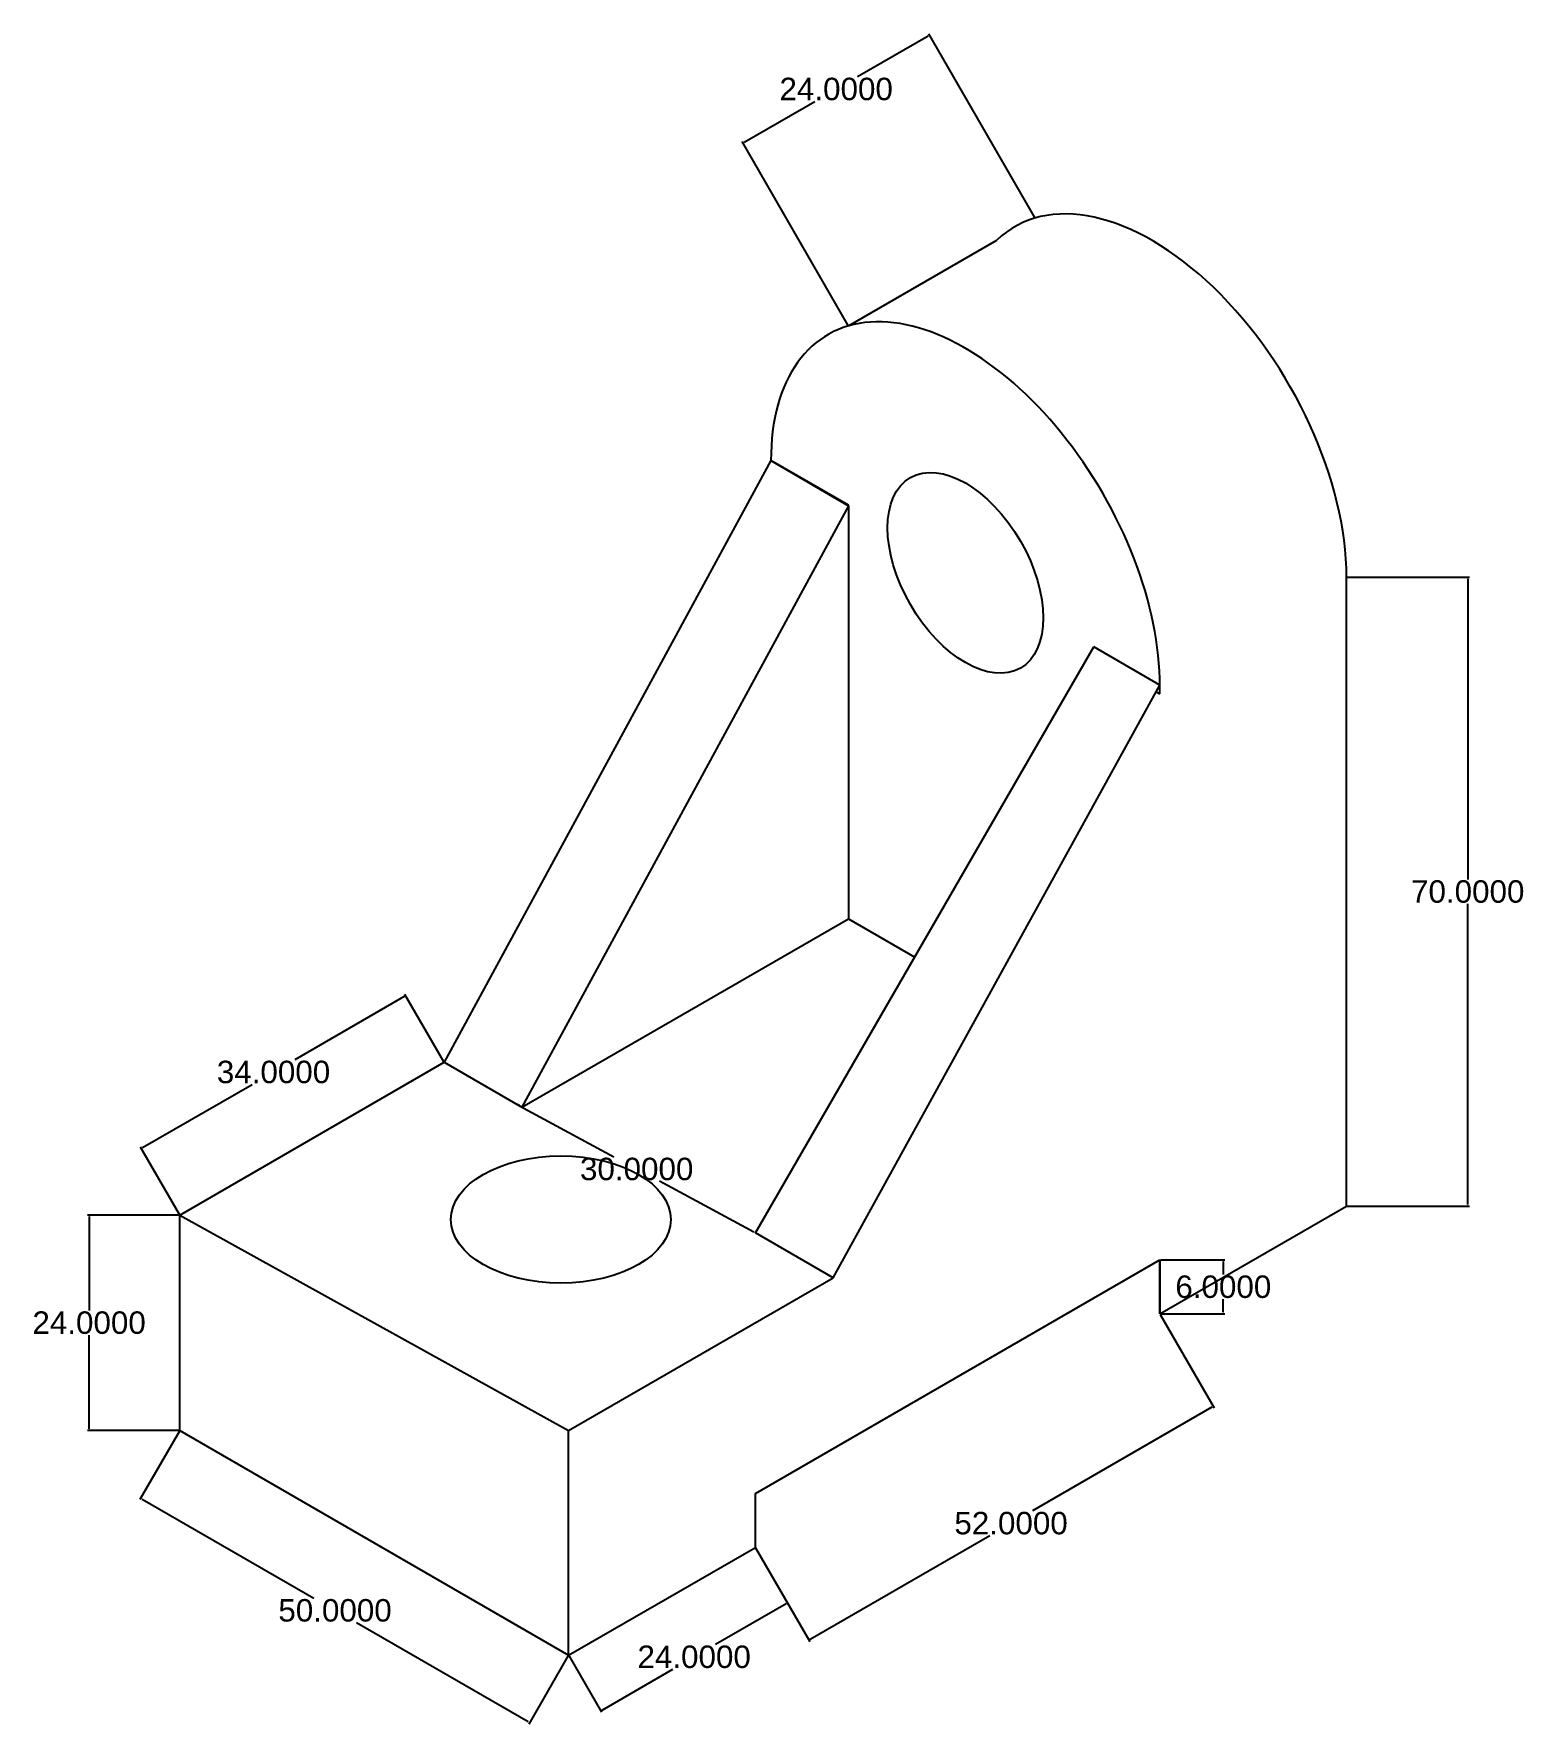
# Model space of a CAD drawing. Header units: inches. Extents: x 2701 to 2866, y 3093 to 3281.
import ezdxf

# ---------------------------------------------------------------- set-up
doc = ezdxf.new("R2010")
doc.units = ezdxf.units.IN
doc.header["$MEASUREMENT"] = 0
doc.styles.get("Standard").update_dxf_attribs({"font": 'arial.ttf'})
doc.dimstyles.get("Standard").update_dxf_attribs({"dimtxt": 2.5, "dimasz": 0.18, "dimexe": 0.18, "dimexo": 0.0625, "dimgap": 0.09, "dimtad": 0, "dimtih": 1, "dimtoh": 1, "dimdec": 4, "dimzin": 0, "dimdsep": 46, "dimtxsty": 'Standard', "dimcen": 0.09, "dimadec": 0, "dimazin": 0, "dimtfac": 1, "dimtdec": 4, "dimtofl": 0, "dimtmove": 0, "dimatfit": 3, "dimfxl": 1, "dimtolj": 1, "dimtzin": 0, "dimarcsym": 0})

# ---------------------------------------------------------------- blocks, each defined once
blk = doc.blocks.new('*D2')
at = {"color": 0, "lineweight": -2, "transparency": 16777216}
for p, q in [((2741.76, 3173.8), (2729.57, 3166.76)), ((2746.17, 3166.53), (2741.83, 3174.04)), ((2712.63, 3156.98), (2724.83, 3164.02)), ((2716.72, 3149.53), (2712.39, 3157.04))]:
    blk.add_line(p, q, dxfattribs=at)
at = {"color": 0, "transparency": 16777216}
for points in [[(2741.75, 3173.82), (2741.78, 3173.77), (2741.92, 3173.89)], [(2712.62, 3157), (2712.65, 3156.95), (2712.48, 3156.89)]]:
    blk.add_solid(points, dxfattribs=at)
at = {"layer": 'Defpoints', "color": 0, "transparency": 16777216}
for p in [(2746.2, 3166.48), (2712.48, 3156.89), (2716.75, 3149.48)]:
    blk.add_point(p, dxfattribs=at)
at = {"color": 0, "transparency": 16777216, "insert": (2727.2, 3165.39), "char_height": 2.5, "attachment_point": 5}
blk.add_mtext('\\A1;34.0000', dxfattribs=at)
blk = doc.blocks.new('*D3')
at = {"color": 0, "lineweight": -2, "transparency": 16777216}
for p, q in [((2780.87, 3112.42), (2784.51, 3106.12)), ((2784.26, 3106.19), (2776.39, 3101.65)), ((2760.09, 3100.42), (2763.72, 3094.12)), ((2763.79, 3094.37), (2771.66, 3098.91))]:
    blk.add_line(p, q, dxfattribs=at)
at = {"color": 0, "transparency": 16777216}
for points in [[(2784.25, 3106.22), (2784.28, 3106.16), (2784.42, 3106.28)], [(2763.77, 3094.4), (2763.8, 3094.34), (2763.63, 3094.28)]]:
    blk.add_solid(points, dxfattribs=at)
at = {"layer": 'Defpoints', "color": 0, "transparency": 16777216}
for p in [(2780.84, 3112.48), (2784.42, 3106.28), (2760.05, 3100.48)]:
    blk.add_point(p, dxfattribs=at)
at = {"color": 0, "transparency": 16777216, "insert": (2774.03, 3100.28), "char_height": 2.5, "attachment_point": 5}
blk.add_mtext('\\A1;24.0000', dxfattribs=at)
blk = doc.blocks.new('*D4')
at = {"color": 0, "lineweight": -2, "transparency": 16777216}
for p, q in [((2825.9, 3138.42), (2831.92, 3128)), ((2831.67, 3128.07), (2811.68, 3116.53)), ((2786.95, 3102.25), (2806.95, 3113.79)), ((2780.87, 3112.42), (2786.89, 3102))]:
    blk.add_line(p, q, dxfattribs=at)
at = {"color": 0, "transparency": 16777216}
for points in [[(2831.66, 3128.1), (2831.69, 3128.04), (2831.83, 3128.16)], [(2786.94, 3102.28), (2786.97, 3102.22), (2786.8, 3102.16)]]:
    blk.add_solid(points, dxfattribs=at)
at = {"layer": 'Defpoints', "color": 0, "transparency": 16777216}
for p in [(2825.87, 3138.48), (2831.83, 3128.16), (2780.84, 3112.48)]:
    blk.add_point(p, dxfattribs=at)
at = {"color": 0, "transparency": 16777216, "insert": (2809.31, 3115.16), "char_height": 2.5, "attachment_point": 5}
blk.add_mtext('\\A1;52.0000', dxfattribs=at)
blk = doc.blocks.new('*D5')
at = {"color": 0, "lineweight": -2, "transparency": 16777216}
for p, q in [((2825.94, 3144.48), (2833.12, 3144.48)), ((2832.94, 3144.3), (2832.94, 3142.85)), ((2832.94, 3138.66), (2832.94, 3140.11)), ((2825.94, 3138.48), (2833.12, 3138.48))]:
    blk.add_line(p, q, dxfattribs=at)
at = {"color": 0, "transparency": 16777216}
for points in [[(2832.91, 3144.3), (2832.97, 3144.3), (2832.94, 3144.48)], [(2832.91, 3138.66), (2832.97, 3138.66), (2832.94, 3138.48)]]:
    blk.add_solid(points, dxfattribs=at)
at = {"layer": 'Defpoints', "color": 0, "transparency": 16777216}
for p in [(2825.87, 3144.48), (2832.94, 3144.48), (2825.87, 3138.48)]:
    blk.add_point(p, dxfattribs=at)
at = {"color": 0, "transparency": 16777216, "insert": (2832.94, 3141.48), "char_height": 2.5, "attachment_point": 5}
blk.add_mtext('\\A1;6.0000', dxfattribs=at)
blk = doc.blocks.new('*D6')
at = {"color": 0, "lineweight": -2, "transparency": 16777216}
for p, q in [((2846.72, 3220.48), (2860.33, 3220.48)), ((2860.15, 3220.3), (2860.15, 3186.85)), ((2860.15, 3150.66), (2860.15, 3184.11)), ((2846.72, 3150.48), (2860.33, 3150.48))]:
    blk.add_line(p, q, dxfattribs=at)
at = {"color": 0, "transparency": 16777216}
for points in [[(2860.12, 3220.3), (2860.18, 3220.3), (2860.15, 3220.48)], [(2860.12, 3150.66), (2860.18, 3150.66), (2860.15, 3150.48)]]:
    blk.add_solid(points, dxfattribs=at)
at = {"layer": 'Defpoints', "color": 0, "transparency": 16777216}
for p in [(2846.66, 3220.48), (2860.15, 3220.48), (2846.66, 3150.48)]:
    blk.add_point(p, dxfattribs=at)
at = {"color": 0, "transparency": 16777216, "insert": (2860.15, 3185.48), "char_height": 2.5, "attachment_point": 5}
blk.add_mtext('\\A1;70.0000', dxfattribs=at)
blk = doc.blocks.new('*D7')
at = {"color": 0, "lineweight": -2, "transparency": 16777216}
for p, q in [((2716.72, 3125.42), (2712.31, 3117.79)), ((2712.56, 3117.86), (2731.69, 3106.81)), ((2755.55, 3093.04), (2736.42, 3104.08)), ((2760.02, 3100.42), (2755.62, 3092.79))]:
    blk.add_line(p, q, dxfattribs=at)
at = {"color": 0, "transparency": 16777216}
for points in [[(2712.58, 3117.88), (2712.55, 3117.83), (2712.4, 3117.95)], [(2755.56, 3093.06), (2755.53, 3093.01), (2755.71, 3092.95)]]:
    blk.add_solid(points, dxfattribs=at)
at = {"layer": 'Defpoints', "color": 0, "transparency": 16777216}
for p in [(2716.75, 3125.48), (2760.05, 3100.48), (2755.71, 3092.95)]:
    blk.add_point(p, dxfattribs=at)
at = {"color": 0, "transparency": 16777216, "insert": (2734.05, 3105.45), "char_height": 2.5, "attachment_point": 5}
blk.add_mtext('\\A1;50.0000', dxfattribs=at)
blk = doc.blocks.new('*D8')
at = {"color": 0, "lineweight": -2, "transparency": 16777216}
for p, q in [((2716.69, 3149.48), (2706.49, 3149.48)), ((2706.67, 3149.3), (2706.67, 3138.85)), ((2706.67, 3125.66), (2706.67, 3136.11)), ((2716.69, 3125.48), (2706.49, 3125.48))]:
    blk.add_line(p, q, dxfattribs=at)
at = {"color": 0, "transparency": 16777216}
for points in [[(2706.64, 3149.3), (2706.7, 3149.3), (2706.67, 3149.48)], [(2706.64, 3125.66), (2706.7, 3125.66), (2706.67, 3125.48)]]:
    blk.add_solid(points, dxfattribs=at)
at = {"layer": 'Defpoints', "color": 0, "transparency": 16777216}
for p in [(2716.75, 3149.48), (2706.67, 3125.48), (2716.75, 3125.48)]:
    blk.add_point(p, dxfattribs=at)
at = {"color": 0, "transparency": 16777216, "insert": (2706.67, 3137.48), "char_height": 2.5, "attachment_point": 5}
blk.add_mtext('\\A1;24.0000', dxfattribs=at)
blk = doc.blocks.new('*D9')
at = {"color": 0, "lineweight": -2, "transparency": 16777216}
for p, q in [((2800.08, 3280.74), (2792.21, 3276.2)), ((2811.96, 3260.52), (2800.14, 3280.99)), ((2779.6, 3268.92), (2787.47, 3273.47)), ((2791.17, 3248.52), (2779.36, 3268.99))]:
    blk.add_line(p, q, dxfattribs=at)
at = {"color": 0, "transparency": 16777216}
for points in [[(2800.06, 3280.77), (2800.09, 3280.72), (2800.23, 3280.83)], [(2779.59, 3268.95), (2779.62, 3268.9), (2779.45, 3268.83)]]:
    blk.add_solid(points, dxfattribs=at)
at = {"layer": 'Defpoints', "color": 0, "transparency": 16777216}
for p in [(2800.23, 3280.83), (2811.99, 3260.47), (2791.2, 3248.47)]:
    blk.add_point(p, dxfattribs=at)
at = {"color": 0, "transparency": 16777216, "insert": (2789.84, 3274.83), "char_height": 2.5, "attachment_point": 5}
blk.add_mtext('\\A1;24.0000', dxfattribs=at)
blk = doc.blocks.new('*D11')
at = {"color": 0, "lineweight": -2, "transparency": 16777216}
for p, q in [((2754.46, 3161.76), (2754.51, 3161.87)), ((2754.59, 3161.62), (2765.1, 3155.96)), ((2780.68, 3147.56), (2770.17, 3153.23)), ((2780.87, 3147.53), (2780.92, 3147.64))]:
    blk.add_line(p, q, dxfattribs=at)
at = {"color": 0, "transparency": 16777216}
for points in [[(2754.6, 3161.65), (2754.57, 3161.6), (2754.43, 3161.71)], [(2780.7, 3147.59), (2780.67, 3147.54), (2780.84, 3147.48)]]:
    blk.add_solid(points, dxfattribs=at)
at = {"layer": 'Defpoints', "color": 0, "transparency": 16777216}
for p in [(2754.43, 3161.71), (2754.43, 3161.71), (2780.84, 3147.48)]:
    blk.add_point(p, dxfattribs=at)
at = {"color": 0, "transparency": 16777216, "insert": (2767.63, 3154.59), "char_height": 2.5, "attachment_point": 5}
blk.add_mtext('\\A1;30.0000', dxfattribs=at)

msp = doc.modelspace()

# ---------------------------------------------------------------- linework, layer by layer
for p, q in [((2791.20367, 3248.47072), (2807.70705, 3257.99895)), ((2782.57134, 3233.47882), (2746.19827, 3166.47882)), ((2782.57134, 3233.47882), (2791.20367, 3228.43077)), ((2782.57134, 3233.47882), (2791.20367, 3228.49494)), ((2791.20367, 3228.49494), (2782.57134, 3233.47882)), ((2791.20367, 3228.43077), (2754.85852, 3161.47882)), ((2791.20367, 3228.43077), (2791.20367, 3228.49494)), ((2791.20367, 3228.43077), (2791.20367, 3182.4627)), ((2846.65722, 3150.47882), (2846.65722, 3220.47882)), ((2780.83929, 3147.47882), (2818.51139, 3212.72882)), ((2825.87261, 3208.47882), (2818.51139, 3212.72882)), ((2789.49954, 3142.47882), (2825.87261, 3208.47882)), ((2825.87261, 3207.49883), (2825.87261, 3208.47882)), ((2754.85852, 3161.47882), (2791.20367, 3182.4627)), ((2791.20367, 3182.4627), (2798.57885, 3178.20464)), ((2716.75341, 3149.47882), (2746.19827, 3166.47882)), ((2746.19827, 3166.47882), (2754.85852, 3161.47882)), ((2825.87261, 3138.47882), (2846.65722, 3150.47882)), ((2716.75341, 3125.47882), (2716.75341, 3149.47882)), ((2716.75341, 3149.47882), (2760.05468, 3125.47882)), ((2789.49954, 3142.47882), (2780.83929, 3147.47882)), ((2780.83929, 3118.47882), (2825.87261, 3144.47882)), ((2825.87261, 3144.47882), (2825.87261, 3138.47882)), ((2825.87261, 3138.47882), (2825.87261, 3144.47882)), ((2760.05468, 3125.47882), (2789.49954, 3142.47882)), ((2716.75341, 3125.47882), (2760.05468, 3100.47882)), ((2760.05468, 3100.47882), (2760.05468, 3125.47882)), ((2780.83929, 3112.47882), (2780.83929, 3118.47882)), ((2760.05468, 3100.47882), (2780.83929, 3112.47882))]:
    msp.add_line(p, q)
for centre, start_param, end_param in [((2825.00658, 3232.97882), 7.068583471, 9.565062031), ((2804.22197, 3220.97882), 7.029343202, 10.210176124), ((2825.00658, 3232.97882), 5.51858268, 5.537797818)]:
    msp.add_ellipse(centre, major_axis=(15.30931, -26.5165), ratio=0.577350269, start_param=start_param, end_param=end_param)
for centre, major_axis in [((2804.22197, 3220.97882), (6.12372, -10.6066)), ((2759.18865, 3148.97882), (-12.24745, 0))]:
    msp.add_ellipse(centre, major_axis=major_axis, ratio=0.577350269)

# ---------------------------------------------------------------- dimensions: what is measured, and where the dimension line sits
for p1, p2, distance, picture, middle in [((2791.20367, 3248.47072), (2811.98828, 3260.47072), 23.51184, '*D9', (2789.84005, 3274.83257)), ((2746.19827, 3166.47882), (2716.75341, 3149.47882), -8.55644, '*D2', (2727.19762, 3165.38892)), ((2780.83929, 3147.47882), (2754.42955, 3161.70998), 0, '*D11', (2767.63442, 3154.5944)), ((2780.83929, 3112.47882), (2825.87261, 3138.47882), -11.91532, '*D4', (2809.31361, 3115.15985)), ((2716.75341, 3125.47882), (2760.05468, 3100.47882), -8.69823, '*D7', (2734.05493, 3105.44594)), ((2760.05468, 3100.47882), (2780.83929, 3112.47882), -7.15693, '*D3', (2774.02545, 3100.28074))]:
    dim = msp.add_aligned_dim(p1=p1, p2=p2, distance=distance, dimstyle='Standard')
    dim.commit()
    dim.dimension.update_dxf_attribs({"geometry": picture, "text_midpoint": middle})
for base, p1, p2, picture, middle in [((2860.14782, 3220.47882), (2846.65722, 3150.47882), (2846.65722, 3220.47882), '*D6', (2860.14782, 3185.47882)), ((2706.66617, 3125.47882), (2716.75341, 3149.47882), (2716.75341, 3125.47882), '*D8', (2706.66617, 3137.47882)), ((2832.93791, 3144.47882), (2825.87261, 3138.47882), (2825.87261, 3144.47882), '*D5', (2832.93791, 3141.47882))]:
    dim = msp.add_linear_dim(base=base, p1=p1, p2=p2, angle=90, dimstyle='Standard')
    dim.commit()
    dim.dimension.update_dxf_attribs({"geometry": picture, "text_midpoint": middle})

doc.saveas('drawing.dxf')
